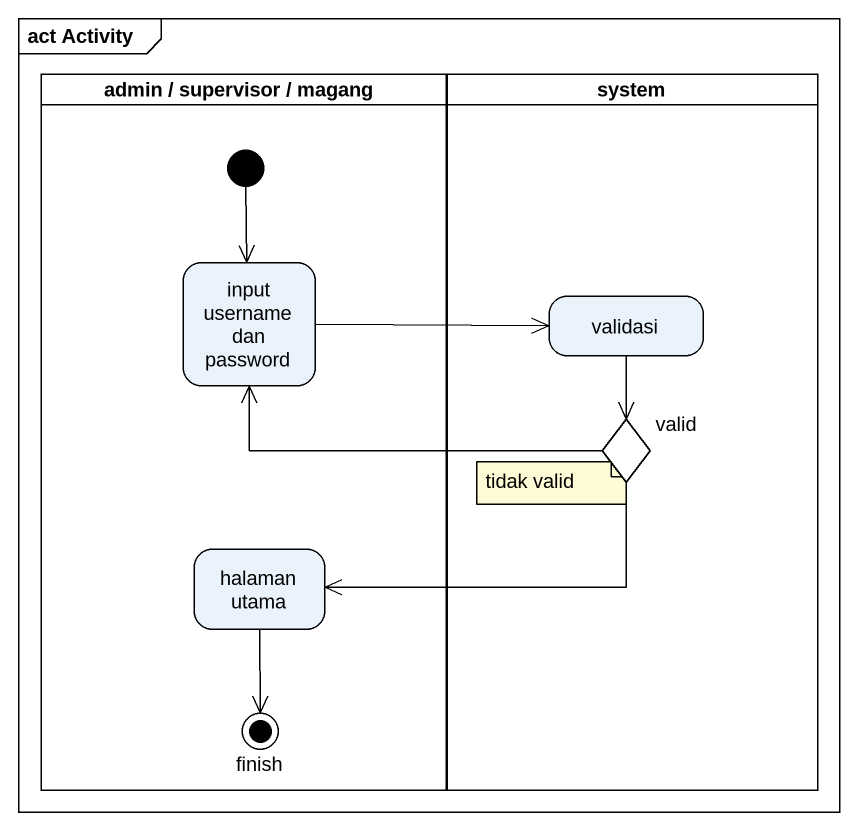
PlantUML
@startuml
mainframe act Activity
hide empty description
state "admin / supervisor / magang" as admin_supervisor_magang <<partition>> {
  state "input username dan password" as input_username_dan_password
  state "halaman utama" as halaman_utama
  state finish <<end>>
  [*] --> input_username_dan_password
}
state system <<partition>> {
  state validasi
  state valid <<choice>>
}
input_username_dan_password -right-> validasi
validasi --> valid
valid -left-> input_username_dan_password
valid -left-> halaman_utama
halaman_utama --> finish
note as N1
  tidak valid
end note
@enduml
